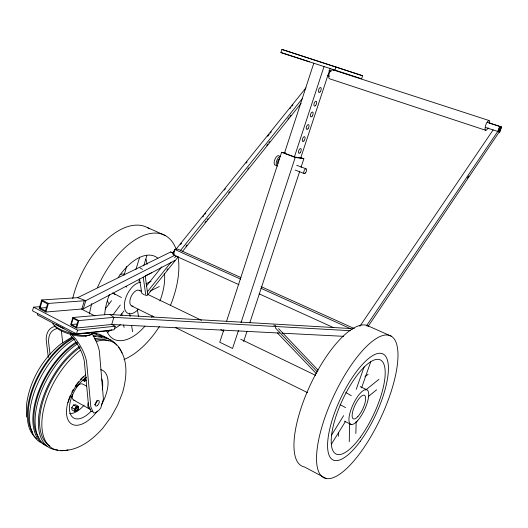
<?xml version="1.0" encoding="UTF-8"?>
<svg xmlns="http://www.w3.org/2000/svg" width="528" height="528" viewBox="0 0 528 528"><rect width="100%" height="100%" fill="white"/><g stroke="black" fill="none" stroke-linecap="round" stroke-linejoin="round"><path stroke-width="0.79" d="M338.527 436.26L338.567 432.26M349.259 441.705L349.648 423.298M355.846 433.468L356.169 421.456M489.7 122.971L489.647 121.176L488.987 120.503L332.521 69.67C329.518 70.561 328.548 74.567 328.759 77.385A4.805 2.145 -71.6 0 0 329.914 78.883L485.813 130.33L486.915 129.664L488.103 127.908M71.201 333.736L76.019 339.425A35.831 18.645 52.3 0 1 83.345 351.688L84.388 354.169A35.831 18.645 52.3 0 1 86.552 361.383L90.836 406.963L93.542 412.896L94.783 412.876A9.207 4.673 -60.1 0 0 100.848 407.768L103.409 398.911L99.389 351.252A35.429 18.83 52.3 0 0 97.297 344.084L96.274 341.623A35.429 18.83 52.3 0 0 92.334 334.231L91.806 333.425L91.687 334.046L92.393 333.208M40.016 306.702L33.561 307.164L32.492 310.814L76.461 333.887L114.094 329.802L115.19 326.245L111.698 324.469L76.553 328.027L70.627 324.931L72.851 317.513L108.082 314.424L350.143 328.495L352.493 329.135M37.712 313.513L37.316 314.846L74.62 334.455L109.817 330.62M173.758 253.103L170.663 251.995L77.662 297.673L41.692 299.957L39.171 308.537L45.89 312.035L83.279 308.873L174.893 260.469M40.049 308.048L42.088 301.105L47.54 303.917L45.487 310.88L40.049 308.048L46.596 307.573M172.999 254.74L174.57 249.368L177.811 249.17L240.907 277.55M173.626 253.526L174.497 250.549M45.89 312.035L48.424 303.428L85.754 300.65L174.781 255.268M71.333 324.555L73.168 318.424L78.078 320.965L76.23 327.109L71.333 324.555L77.075 324.001M84.242 300.986L81.761 309.23L94.941 315.935M74.62 334.455L75.029 333.095M76.553 328.027L78.791 320.582L113.883 317.348L350.473 330.713M83.279 308.873L85.754 300.65L77.662 297.673M76.461 333.887L77.583 330.152L115.19 326.245M124.034 275.2L126.674 266.561M135.907 269.491L139.696 257.176M138.897 281.464L139.623 279.121M143.728 265.835L146.863 255.671M280.916 52.543L281.912 49.434L362.617 75.742L361.607 78.771L280.916 52.543L309.481 61.842M223.832 329.703L219.76 342.21L232.558 348.467L238.465 330.462M226.631 321.11L281.596 152.288L285.589 152.922M284.434 153.239L313.784 63.221M294.472 156.697L324.034 66.554M241.032 322.628L295.238 157.417L303.871 158.743L301.039 167.336M300.544 158.499L330.145 68.541M243.626 341.543L246.972 331.386M249.803 322.793L299.746 171.244M334.943 70.085L335.993 66.904M356.228 389.334L364.129 366.861M361.555 387.882L370.742 361.792M497.838 131.518L499.679 126.39L501.6 126.997L499.765 132.099L485.311 127.4M501.164 127.585L499.792 131.386L498.28 130.924L499.653 127.109L501.164 127.585L499.6 127.076M68 402.567L71.24 394.211L75.775 386.159L81.246 379.005M52.688 323.426A20.704 5.94 15.7 0 0 70.528 333.227A20.704 5.94 15.7 0 0 91.304 334.495L91.806 333.425M331.485 444.028L345.629 421.186M331.505 435.171L343.636 415.642M366.419 325.915L499.211 129.287L499.25 131.934L367.897 326.72M467.465 178.015L468.851 175.969M359.839 326.324L493.185 129.822M71.788 407.583L73.583 404.976L75.517 404.712L78.283 406.276L78.428 408.613L76.639 411.213L74.705 411.497L71.94 409.919L71.788 407.583L74.56 409.16L74.705 411.497M74.56 409.16L76.355 406.547L78.283 406.276M107.712 332.699L109.679 330.059M120.503 315.533L123.948 310.913M113.025 314.754L120.305 305.039M105.217 309.052L111.527 300.689M147.266 291.878L171.006 262.284M174.623 257.783L176.167 255.849M180.299 250.701L302.63 98.228M166.881 270.006L167.911 268.719M185.929 246.233L186.952 244.952M204.97 222.466L205.999 221.179M207.029 219.892L208.058 218.612M228.644 192.911L229.673 191.631M247.691 169.145L248.721 167.858M266.732 145.378L267.762 144.091M268.792 142.804L269.821 141.524M287.839 119.038L288.869 117.751M289.898 116.47L290.928 115.183M147.787 294.802L178.147 256.898M182.259 251.757L301.118 103.336M146.335 286.09L161.825 266.851M172.676 253.381L174.742 250.813M175.771 249.533L305.93 87.899M180.569 244.517L181.599 243.236M202.739 216.975L203.768 215.695M204.805 214.408L205.834 213.127M224.393 190.067L225.423 188.786M246.048 163.165L247.078 161.885M267.703 136.264L269.247 134.343M270.277 133.056L271.306 131.776M289.865 108.715L290.902 107.435M291.931 106.154L292.961 104.874M80.942 379.361L85.582 374.92M368.405 396.488L376.609 389.783M365.673 390.001L378.939 379.322M364.927 376.748L368.115 374.24M71.966 337.042L60.661 344.071C42.464 358.882 29.911 380.563 26.631 403.841L26.519 417.028M82.427 380.107L84.526 381.256L85.945 380.464M149.978 291.225L159.298 286.526M146.045 283.833L151.081 281.351M145.292 275.834L151.793 272.686M91.43 334.349L86.123 336.059L83.068 336.31A17.873 5.161 15.7 0 1 65.848 332.812A17.873 5.161 15.7 0 1 54.872 325.789M146.527 295.489L147.814 294.967L145.253 276.21M488.987 120.503C486.182 122.047 485.324 125.882 485.054 128.872A5.188 1.65 -70.1 0 0 485.813 130.33M55.777 326.205L52.708 327.116A36.076 18.916 52 0 0 47.494 332.587L46.919 334.165A36.076 18.916 52 0 0 46.187 339.689L48.325 357.463M86.236 336.026L85.285 336.019M60.733 450.49C77.642 451.407 92.235 440.088 102.848 428.116L111.111 416.948L117.592 405.24L122.588 392.456C126.773 377.83 128.542 359.997 118.45 347.2M92.506 411.589L91.265 411.616L88.546 405.676L84.308 361.264A33.812 17.582 52.3 0 0 70.574 335.24L70.435 333.947M279.497 333.049L111.698 324.469L113.883 317.348L109.877 314.444M281.965 333.175L343.655 336.329M285.509 153.232L283.932 152.981L294.565 156.981L301.561 158.057L300.056 157.489M273.656 325.07L275.781 325.664L275.491 328.027L317.308 371.877M362.617 75.742L281.912 49.434M328.944 70.706L330.508 71.221M489.1 122.925L501.6 126.997M329.512 70.904L331.082 71.419M487.133 122.298L499.679 126.39M327.406 75.451L329.505 76.19M499.25 131.934L499.765 132.099M300.868 157.615L303.871 158.743M281.596 152.288L295.238 157.417M296.749 165.29L305.963 168.788M295.178 170.062L304.379 173.58M332.521 69.67L333.452 70.415M147.418 227.581L165.132 235.475M391.274 336.204A78.428 25.945 -64.9 0 0 320.859 430.597A78.428 25.945 -64.9 0 0 359.641 453.684A78.428 25.945 -64.9 0 0 391.274 336.204L368.927 326.251A77.563 27.185 -64.8 0 0 309.547 386.569A77.563 27.185 -64.8 0 0 304.484 466.963L326.304 478.566M261.182 286.671L354.328 328.568M174.57 249.368L240.596 279.121M260.858 288.255L350.143 328.495M170.663 251.995L174.148 253.572M173.408 254.272L174.9 254.951M173.752 255.077L238.913 284.665M259.142 293.852L333.3 327.518M360.188 386.595L366.828 389.763M139.22 290.275L141.445 291.35M147.371 294.208L201.491 320.305M220.77 329.604L223.733 331.03M240.788 339.253L315.665 375.368M112.662 293.192L115.599 294.631M131.782 306.002L153.958 316.932M175.388 327.499L307.685 392.72M344.401 421.139L351.008 424.433M41.692 299.957L48.424 303.428M72.851 317.513L78.791 320.582M112.741 292.987L121.466 297.515M33.561 307.164L77.583 330.152M340.039 404.613L345.616 407.596M125.341 286.301L126.779 287.08M84.546 378.807L85.378 379.262M86.579 386.159L83.002 384.193A9.214 4.838 -59.8 0 0 76.032 387.037M73.689 400.085L89.371 408.923M73.583 404.976L76.355 406.547M77.748 408.421L78.375 408.778M75.379 408.896L76.006 409.253M345.82 392.555L351.305 395.71M140.019 267.914L142.567 269.419M144.527 294.947L141.794 293.33L139.544 279.061M277.352 332.871L316.358 373.652M278.606 328.627L318.087 370.135M83.655 379.566L84.526 381.256M121.737 313.658L122.008 315.282M123.644 325.004L124.054 327.439M129.591 313.111L130.112 316.358M131.558 325.281L132.601 331.775M137.438 309.685L138.435 316.173M143.2 277.081L145.886 295.753M50.041 354.295L48.576 342.038A34.082 17.879 51.9 0 1 57.757 328.482M62.707 342.883L61.552 332.35A33.693 18.044 51.9 0 1 61.578 330.541M498.788 129.393L498.821 131.551M278.038 163.495A2.501 1.168 -69.1 0 1 277.906 161.08A2.501 1.168 -69.1 0 1 279.523 158.915M277.51 166.082A5.108 2.389 -69.1 0 1 276.665 160.901A5.108 2.389 -69.1 0 1 280.665 156.407M276.137 165.218A5.108 2.396 -69.2 0 1 274.606 160.109A5.108 2.396 -69.2 0 1 279.173 155.885M100.795 369.633A30.98 16.018 -60 0 1 101.244 405.141M97.363 411.061A30.98 16.018 -60 0 1 73.478 424.855A30.98 16.018 -60 0 1 68.02 401.848M68.257 401.029A30.98 16.018 -60 0 1 70.165 395.776M71.821 392.205A30.98 16.018 -60 0 1 73.26 389.539M75.227 386.324A30.98 16.018 -60 0 1 78.599 381.711M80.659 379.328A30.98 16.018 -60 0 1 83.345 376.629M101.713 379.045A24.763 12.83 -60 0 1 102.241 389.743M91.179 411.134A24.763 12.83 -60 0 1 69.604 410.83A24.763 12.83 -60 0 1 86.486 377.17M86.42 380.477A1.947 1.023 -60.3 0 1 85.331 379.487L85.43 379.038A1.947 1.023 -60.3 0 1 86.493 377.421M84.117 405.161A23.879 12.54 -59.8 0 1 69.604 413.681M96.512 341.464A61.123 31.792 -59.9 0 1 122.014 353.107M68.079 449.849A61.123 31.792 -59.9 0 1 65.63 450.358M64.027 450.569A61.123 31.792 -59.9 0 1 42.715 413.912A61.123 31.792 -59.9 0 1 80.223 350.321M72.376 394.581A1.973 1.043 -59.6 0 1 71.617 397.076M71.28 397.406A1.973 1.043 -59.6 0 1 70.93 397.637M77.801 407.807A1.947 1.01 -59.5 0 0 76.864 407.194A1.947 1.01 -59.5 0 0 75.471 408.672L75.293 409.127A1.947 1.01 -59.5 0 0 76.296 410.494M85.932 379.797A1.947 1.023 -60.3 0 1 84.5 379.031L84.599 378.583A1.947 1.023 -60.3 0 1 85.028 377.678M74.93 400.442A9.214 4.838 -59.8 0 1 72.244 394.66M90.592 409.266A9.293 4.752 -60.1 0 1 88.143 402.785M36.524 438.365A60.278 32.129 -59.7 0 1 32.254 389.083A60.278 32.129 -59.7 0 1 72.838 337.603M92.479 333.043A60.278 32.129 -59.7 0 1 96.967 334.31M102.861 335.9A61.71 32.716 -59.7 0 1 104.148 336.752M40.286 442.273A61.71 32.716 -59.7 0 1 33.898 393.274A61.71 32.716 -59.7 0 1 74.785 339.029M92.631 333.307A61.71 32.716 -59.7 0 1 101.495 335.161M44.9 444.952A61.822 32.604 -59.8 0 1 36.353 397.934A61.822 32.604 -59.8 0 1 75.999 342.111M93.509 335.181A61.822 32.604 -59.8 0 1 108.029 338.91M109.639 339.596A61.901 32.525 -59.8 0 1 110.847 340.56M47.81 446.596A61.901 32.525 -59.8 0 1 38.28 400.369A61.901 32.525 -59.8 0 1 77.563 343.781M93.621 336.679A61.901 32.525 -59.8 0 1 108.352 338.745M94.657 338.897A62.014 32.406 -59.9 0 1 116.688 345.081M57.823 449.955A62.014 32.406 -59.9 0 1 39.89 408.896A62.014 32.406 -59.9 0 1 79.431 346.5M49.804 445.929A60.298 31.508 -59.9 0 1 43.164 400.528A60.298 31.508 -59.9 0 1 80.183 347.371M95.522 340.138A60.298 31.508 -59.9 0 1 108.893 340.923M39.052 438.26A60.496 31.904 -59.8 0 1 40.121 389.605A60.496 31.904 -59.8 0 1 77.398 342.309M93.146 336.382A60.496 31.904 -59.8 0 1 95.726 336.224M99.02 336.448A60.496 31.904 -59.8 0 1 102.062 337.161M32.459 432.049A59.03 31.462 -59.7 0 1 35.574 382.78A59.03 31.462 -59.7 0 1 73.451 338.296M91.978 332.277A20.711 5.9 15.8 0 1 83.926 333.313M63.974 328.462A20.711 5.9 15.8 0 1 58.106 325.552M57.545 325.202A20.711 5.9 15.8 0 1 56.305 324.357M96.974 400.336A3.109 1.584 -60.1 0 1 94.578 404.633M138.494 309.203A16.955 8.956 -63.5 0 1 124.403 304.319A16.955 8.956 -63.5 0 1 140.362 282.421M108.834 303.409A16.79 9.134 -63.4 0 1 107.474 301.079M120.014 274.646A16.79 9.134 -63.4 0 1 124.436 274.197M164.498 273.299A46.24 24.446 -63.5 0 1 159.938 300.96M152.519 315.929A46.24 24.446 -63.5 0 1 151.701 317.216M144.956 326.165A46.24 24.446 -63.5 0 1 106.808 331.135M104.669 314.747A46.24 24.446 -63.5 0 1 109.514 294.261M118.133 277.669A46.24 24.446 -63.5 0 1 157.865 258.238M97.396 287.727A69.722 36.901 -63.5 0 1 140.125 236.999A69.722 36.901 -63.5 0 1 175.989 248.886M178.035 256.601A69.722 36.901 -63.5 0 1 170.458 305.362M159.489 326.396A69.722 36.901 -63.5 0 1 123.981 359.489M89.437 313.903A69.722 36.901 -63.5 0 1 91.799 303.508M72.745 298.432A69.043 37.607 -63.3 0 1 149.338 228.749M145.939 259.182A45.791 24.922 -63.4 0 1 147.074 264.416M120.41 324.68A45.791 24.922 -63.4 0 1 114.589 328.528M111.896 329.828A45.791 24.922 -63.4 0 1 108.841 330.924M133.016 306.167A8.699 4.6 -63.5 0 1 131.208 296.38A8.699 4.6 -63.5 0 1 140.184 291.007M78.421 408.553L78.329 408.995A1.947 1.01 -59.5 0 1 76.593 410.975A1.947 1.01 -59.5 0 1 75.92 409.484L76.098 409.028A1.947 1.01 -59.5 0 1 77.649 407.504A1.947 1.01 -59.5 0 1 78.421 408.553M320.027 91.918A2.574 1.162 -71.2 0 0 320.872 87.681A2.574 1.162 -71.2 0 0 318.516 90.281A2.574 1.162 -71.2 0 0 320.027 91.918M315.533 105.6A2.561 1.162 -70.8 0 0 316.364 101.396A2.561 1.162 -70.8 0 0 314.002 104.023A2.561 1.162 -70.8 0 0 315.533 105.6M312.22 116.094A2.554 1.155 -70.5 0 0 312.649 112.088A2.554 1.155 -70.5 0 0 310.385 115.256A2.554 1.155 -70.5 0 0 312.22 116.094M308.015 128.726A2.548 1.155 -70.2 0 0 308.596 124.667A2.548 1.155 -70.2 0 0 306.286 127.657A2.548 1.155 -70.2 0 0 308.015 128.726M303.923 140.917A2.541 1.155 -69.8 0 0 304.735 136.792A2.541 1.155 -69.8 0 0 302.366 139.471A2.541 1.155 -69.8 0 0 303.923 140.917M300.089 152.783A2.528 1.148 -69.5 0 0 300.894 148.691A2.528 1.148 -69.5 0 0 298.525 151.384A2.528 1.148 -69.5 0 0 300.089 152.783M305.415 172.993A2.534 1.129 -69 0 0 306.227 168.914A2.534 1.129 -69 0 0 303.857 171.653A2.534 1.129 -69 0 0 305.415 172.993M97.39 405.55A3.115 1.584 -60.1 0 0 98.888 400.719A3.115 1.584 -60.1 0 0 95.317 403.689A3.115 1.584 -60.1 0 0 97.39 405.55M357.859 416.579A13.048 4.31 -64.9 0 0 365.191 396.04A13.048 4.31 -64.9 0 0 353.602 408.599A13.048 4.31 -64.9 0 0 357.859 416.579M357.291 421.001A19.061 6.296 -64.9 0 0 368.062 390.977A19.061 6.296 -64.9 0 0 351.133 409.213A19.061 6.296 -64.9 0 0 357.291 421.001M360.241 441.302A58.601 19.371 -64.9 0 0 383.143 354.017A58.601 19.371 -64.9 0 0 330.601 425.495A58.601 19.371 -64.9 0 0 360.241 441.302M360.327 437.27A52.001 17.186 -64.9 0 0 380.431 359.964A52.001 17.186 -64.9 0 0 333.828 423.674A52.001 17.186 -64.9 0 0 360.327 437.27"/></g></svg>
